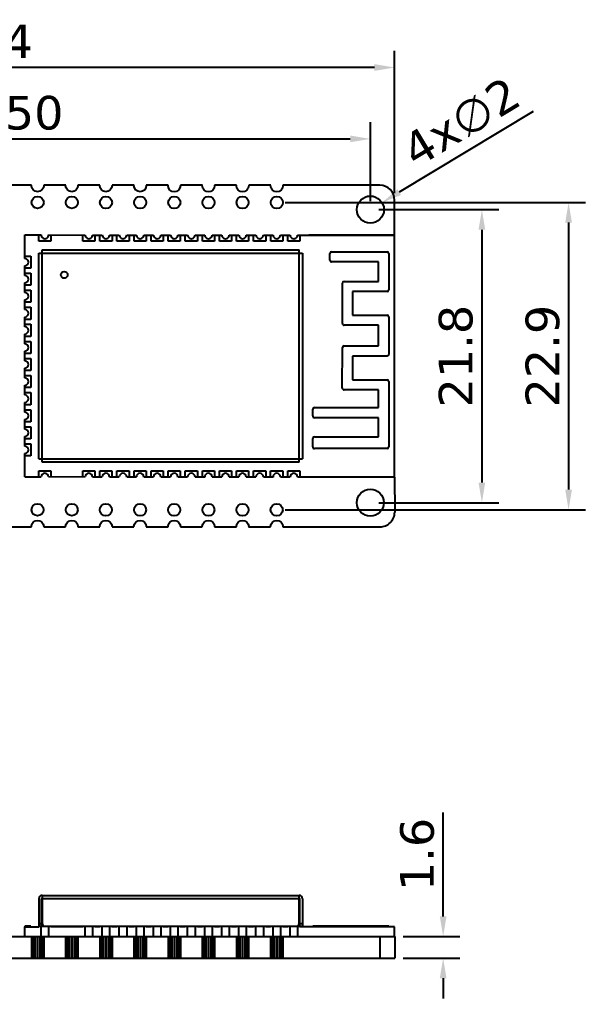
# Model space of a CAD drawing. Header units: millimetres. Extents: x 453.6 to 545.9, y 214.7 to 294.3.
# Drawn here: x 503.9 to 545.9, y 221.5 to 294.3 of the extents above; entities that cross this region are included whole.
import ezdxf

# ---------------------------------------------------------------- set-up
doc = ezdxf.new("R2010")
doc.units = ezdxf.units.MM
doc.header["$LTSCALE"] = 30.734
doc.header["$PDMODE"] = 3
doc.header["$PDSIZE"] = 0.3125
doc.layers.get('0').update_dxf_attribs({"linetype": 'CONTINUOUS'})
doc.layers.get('Defpoints').update_dxf_attribs({"linetype": 'CONTINUOUS'})
doc.layers.add('dim', color=6, linetype='CONTINUOUS', lineweight=9)
doc.styles.add('Verdana', font='verdana.ttf', dxfattribs={"height": 2.5})
doc.dimstyles.new('aaaaaaaa 3.0', dxfattribs={"dimtxt": 2.5, "dimasz": 1.5, "dimexe": 1.25, "dimexo": 0.625, "dimtad": 1, "dimdec": 1, "dimzin": 9, "dimdsep": 46, "dimtxsty": 'Verdana', "dimcen": 0, "dimazin": 0, "dimtfac": 1, "dimtofl": 0, "dimtmove": 0, "dimatfit": 3, "dimfxl": 1, "dimlwd": 25, "dimlwe": 25, "dimarcsym": 0})

# ---------------------------------------------------------------- blocks, each defined once
blk = doc.blocks.new('*D39')
at = {"layer": 'Defpoints', "color": 0}
for p in [(531.75, 226.091), (535.353, 226.091), (531.75, 224.491)]:
    blk.add_point(p, dxfattribs=at)
at = {"layer": 'dim', "color": 0, "lineweight": 25}
for p, q in [((535.353, 227.591), (535.353, 235.311)), ((532.375, 226.091), (536.603, 226.091)), ((532.375, 224.491), (536.603, 224.491)), ((535.353, 222.991), (535.353, 221.491))]:
    blk.add_line(p, q, dxfattribs=at)
at = {"layer": 'dim', "color": 0}
for points in [[(535.103, 227.591), (535.603, 227.591), (535.353, 226.091)], [(535.603, 222.991), (535.103, 222.991), (535.353, 224.491)]]:
    blk.add_solid(points, dxfattribs=at)
at = {"layer": 'dim', "color": 0, "insert": (533.429, 232.201), "char_height": 2.5, "attachment_point": 5, "rotation": 90, "style": 'Verdana'}
blk.add_mtext('1.6', dxfattribs=at)
blk = doc.blocks.new('*D42')
at = {"layer": 'Defpoints', "color": 0}
for p in [(530.806, 280.686), (529.079, 279.644)]:
    blk.add_point(p, dxfattribs=at)
at = {"layer": 'dim', "color": 0, "lineweight": 25}
blk.add_line((542.051, 287.469), (532.091, 281.461), dxfattribs=at)
at = {"layer": 'dim', "color": 0}
blk.add_solid([(531.962, 281.675), (532.22, 281.247), (530.806, 280.686)], dxfattribs=at)
at = {"layer": 'dim', "color": 0, "insert": (536.68, 286.682), "char_height": 2.5, "attachment_point": 5, "rotation": 31.1003, "style": 'Verdana'}
blk.add_mtext('4x∅2', dxfattribs=at)
blk = doc.blocks.new('*D43')
at = {"layer": 'Defpoints', "color": 0}
for p in [(470.333, 290.736), (470.333, 280.776), (531.743, 280.765)]:
    blk.add_point(p, dxfattribs=at)
at = {"layer": 'dim', "color": 0, "lineweight": 25}
for p, q in [((470.333, 281.401), (470.333, 291.986)), ((531.743, 281.39), (531.743, 291.986)), ((530.243, 290.736), (471.833, 290.736))]:
    blk.add_line(p, q, dxfattribs=at)
at = {"layer": 'dim', "color": 0}
for points in [[(471.833, 290.986), (471.833, 290.486), (470.333, 290.736)], [(530.243, 290.486), (530.243, 290.986), (531.743, 290.736)]]:
    blk.add_solid(points, dxfattribs=at)
at = {"layer": 'dim', "color": 0, "insert": (501.038, 292.66), "char_height": 2.5, "attachment_point": 5, "style": 'Verdana'}
blk.add_mtext('61.4', dxfattribs=at)
blk = doc.blocks.new('*D44')
at = {"layer": 'Defpoints', "color": 0}
for p in [(529.943, 285.426), (479.943, 280.174), (529.943, 280.165)]:
    blk.add_point(p, dxfattribs=at)
at = {"layer": 'dim', "color": 0, "lineweight": 25}
for p, q in [((479.943, 280.799), (479.943, 286.676)), ((529.943, 280.79), (529.943, 286.676)), ((481.443, 285.426), (528.443, 285.426))]:
    blk.add_line(p, q, dxfattribs=at)
at = {"layer": 'dim', "color": 0}
for points in [[(481.443, 285.676), (481.443, 285.176), (479.943, 285.426)], [(528.443, 285.176), (528.443, 285.676), (529.943, 285.426)]]:
    blk.add_solid(points, dxfattribs=at)
at = {"layer": 'dim', "color": 0, "insert": (504.943, 287.352), "char_height": 2.5, "attachment_point": 5, "style": 'Verdana'}
blk.add_mtext('50', dxfattribs=at)
blk = doc.blocks.new('*D47')
at = {"layer": 'Defpoints', "color": 0}
for p in [(529.943, 280.165), (529.939, 258.365), (538.234, 258.365)]:
    blk.add_point(p, dxfattribs=at)
at = {"layer": 'dim', "color": 0, "lineweight": 25}
for p, q in [((530.568, 280.165), (539.484, 280.165)), ((538.234, 278.665), (538.234, 259.865)), ((530.564, 258.365), (539.484, 258.365))]:
    blk.add_line(p, q, dxfattribs=at)
at = {"layer": 'dim', "color": 0}
for points in [[(538.484, 278.665), (537.984, 278.665), (538.234, 280.165)], [(537.984, 259.865), (538.484, 259.865), (538.234, 258.365)]]:
    blk.add_solid(points, dxfattribs=at)
at = {"layer": 'dim', "color": 0, "insert": (536.302, 269.265), "char_height": 2.5, "attachment_point": 5, "rotation": 90, "style": 'Verdana'}
blk.add_mtext('21.8', dxfattribs=at)
blk = doc.blocks.new('*D48')
at = {"layer": 'Defpoints', "color": 0}
for p in [(522.983, 280.697), (522.979, 257.837), (544.681, 257.837)]:
    blk.add_point(p, dxfattribs=at)
at = {"layer": 'dim', "color": 0, "lineweight": 25}
for p, q in [((523.608, 280.697), (545.931, 280.697)), ((544.681, 279.197), (544.681, 259.337)), ((523.604, 257.837), (545.931, 257.837))]:
    blk.add_line(p, q, dxfattribs=at)
at = {"layer": 'dim', "color": 0}
for points in [[(544.931, 279.197), (544.431, 279.197), (544.681, 280.697)], [(544.431, 259.337), (544.931, 259.337), (544.681, 257.837)]]:
    blk.add_solid(points, dxfattribs=at)
at = {"layer": 'dim', "color": 0, "insert": (542.756, 269.267), "char_height": 2.5, "attachment_point": 5, "rotation": 90, "style": 'Verdana'}
blk.add_mtext('22.9', dxfattribs=at)

msp = doc.modelspace()

# ---------------------------------------------------------------- linework, layer by layer
at = {"linetype": 'Continuous'}
for p, q in [((504.749, 281.976), (503.117, 281.976)), ((504.744, 281.95), (504.749, 281.976)), ((504.779, 281.775), (504.744, 281.95)), ((504.878, 281.626), (504.779, 281.775)), ((505.627, 281.774), (505.527, 281.626)), ((505.662, 281.95), (505.627, 281.774)), ((505.657, 281.976), (505.662, 281.95)), ((507.289, 281.976), (505.657, 281.976)), ((507.284, 281.95), (507.289, 281.976)), ((507.319, 281.774), (507.284, 281.95)), ((507.418, 281.625), (507.319, 281.774)), ((508.167, 281.774), (508.067, 281.625)), ((508.202, 281.949), (508.167, 281.774)), ((508.197, 281.976), (508.202, 281.949)), ((509.829, 281.976), (508.197, 281.976)), ((509.824, 281.949), (509.829, 281.976)), ((509.859, 281.774), (509.824, 281.949)), ((510.742, 281.949), (510.707, 281.773)), ((512.369, 281.976), (510.736, 281.976)), ((510.736, 281.976), (510.742, 281.949)), ((512.364, 281.949), (512.369, 281.976)), ((512.399, 281.773), (512.364, 281.949)), ((513.282, 281.949), (513.247, 281.773)), ((514.91, 281.976), (513.276, 281.976)), ((513.276, 281.976), (513.282, 281.949)), ((514.904, 281.948), (514.91, 281.976)), ((514.939, 281.773), (514.904, 281.948)), ((515.822, 281.948), (515.787, 281.773)), ((517.45, 281.976), (515.816, 281.976)), ((515.816, 281.976), (515.822, 281.948)), ((517.444, 281.948), (517.45, 281.976)), ((517.479, 281.772), (517.444, 281.948)), ((518.362, 281.948), (518.327, 281.772)), ((519.99, 281.976), (518.356, 281.976)), ((518.356, 281.976), (518.362, 281.948)), ((519.984, 281.947), (519.99, 281.976)), ((520.019, 281.772), (519.984, 281.947)), ((520.902, 281.947), (520.867, 281.772)), ((522.53, 281.976), (520.896, 281.976)), ((520.896, 281.976), (520.902, 281.947)), ((522.524, 281.947), (522.53, 281.976)), ((522.559, 281.771), (522.524, 281.947)), ((523.442, 281.947), (523.407, 281.771)), ((530.643, 281.976), (523.436, 281.976)), ((523.436, 281.976), (523.442, 281.947)), ((505.027, 281.526), (504.878, 281.626)), ((505.203, 281.491), (505.027, 281.526)), ((505.378, 281.526), (505.203, 281.491)), ((505.527, 281.626), (505.378, 281.526)), ((507.567, 281.526), (507.418, 281.625)), ((507.743, 281.491), (507.567, 281.526)), ((507.918, 281.526), (507.743, 281.491)), ((508.067, 281.625), (507.918, 281.526)), ((509.958, 281.625), (509.859, 281.774)), ((510.107, 281.525), (509.958, 281.625)), ((510.283, 281.49), (510.107, 281.525)), ((510.458, 281.525), (510.283, 281.49)), ((510.607, 281.625), (510.458, 281.525)), ((510.707, 281.773), (510.607, 281.625)), ((512.498, 281.624), (512.399, 281.773)), ((512.647, 281.525), (512.498, 281.624)), ((512.823, 281.49), (512.647, 281.525)), ((512.998, 281.525), (512.823, 281.49)), ((513.147, 281.624), (512.998, 281.525)), ((513.247, 281.773), (513.147, 281.624)), ((515.038, 281.624), (514.939, 281.773)), ((515.187, 281.524), (515.038, 281.624)), ((515.363, 281.489), (515.187, 281.524)), ((515.538, 281.524), (515.363, 281.489)), ((515.687, 281.624), (515.538, 281.524)), ((515.787, 281.773), (515.687, 281.624)), ((517.578, 281.623), (517.479, 281.772)), ((517.727, 281.524), (517.578, 281.623)), ((517.903, 281.489), (517.727, 281.524)), ((518.078, 281.524), (517.903, 281.489)), ((518.227, 281.623), (518.078, 281.524)), ((518.327, 281.772), (518.227, 281.623)), ((520.118, 281.623), (520.019, 281.772)), ((520.267, 281.523), (520.118, 281.623)), ((520.443, 281.489), (520.267, 281.523)), ((520.618, 281.523), (520.443, 281.489)), ((520.767, 281.623), (520.618, 281.523)), ((520.867, 281.772), (520.767, 281.623)), ((522.658, 281.623), (522.559, 281.771)), ((522.807, 281.523), (522.658, 281.623)), ((522.983, 281.488), (522.807, 281.523)), ((523.158, 281.523), (522.983, 281.488)), ((523.307, 281.622), (523.158, 281.523)), ((523.407, 281.771), (523.307, 281.622)), ((531.742, 278.282), (531.743, 280.876)), ((504.242, 276.537), (504.242, 278.277)), ((504.242, 278.277), (505.467, 278.277)), ((505.292, 277.827), (505.292, 278.277)), ((506.017, 278.277), (508.737, 278.276)), ((506.192, 278.277), (506.192, 277.827)), ((508.562, 277.826), (508.562, 278.276)), ((509.287, 278.276), (510.007, 278.276)), ((509.462, 278.276), (509.462, 277.826)), ((509.832, 277.826), (509.832, 278.276)), ((510.557, 278.276), (511.277, 278.276)), ((510.732, 278.276), (510.732, 277.826)), ((511.102, 277.826), (511.102, 278.276)), ((511.827, 278.276), (512.547, 278.276)), ((512.002, 278.276), (512.002, 277.826)), ((512.372, 277.826), (512.372, 278.276)), ((513.097, 278.276), (513.817, 278.276)), ((513.272, 278.276), (513.272, 277.826)), ((513.642, 277.826), (513.642, 278.276)), ((514.367, 278.275), (515.087, 278.275)), ((514.542, 278.275), (514.542, 277.825)), ((514.912, 277.825), (514.912, 278.275)), ((515.637, 278.275), (516.357, 278.275)), ((515.812, 278.275), (515.812, 277.825)), ((516.182, 277.825), (516.182, 278.275)), ((516.907, 278.275), (517.627, 278.275)), ((517.082, 278.275), (517.082, 277.825)), ((517.452, 277.825), (517.452, 278.275)), ((518.177, 278.275), (518.897, 278.275)), ((518.352, 278.275), (518.352, 277.825)), ((518.722, 277.825), (518.722, 278.275)), ((519.447, 278.275), (520.167, 278.274)), ((519.622, 278.274), (519.622, 277.824)), ((519.992, 277.824), (519.992, 278.274)), ((520.717, 278.274), (521.437, 278.274)), ((520.892, 278.274), (520.892, 277.824)), ((521.262, 277.824), (521.262, 278.274)), ((521.987, 278.274), (522.707, 278.274)), ((522.162, 278.274), (522.162, 277.824)), ((522.532, 277.824), (522.532, 278.274)), ((523.257, 278.274), (523.977, 278.274)), ((523.432, 278.274), (523.432, 277.824)), ((523.802, 277.824), (523.802, 278.274)), ((524.527, 278.274), (531.742, 278.272)), ((524.702, 278.274), (524.702, 277.824)), ((525.36, 278.283), (531.742, 278.282)), ((525.36, 278.273), (525.36, 278.283)), ((531.739, 260.272), (531.742, 278.272)), ((506.192, 277.827), (505.292, 277.827)), ((509.462, 277.826), (508.562, 277.826)), ((510.732, 277.826), (509.832, 277.826)), ((512.002, 277.826), (511.102, 277.826)), ((513.272, 277.826), (512.372, 277.826)), ((514.542, 277.825), (513.642, 277.826)), ((515.812, 277.825), (514.912, 277.825)), ((517.082, 277.825), (516.182, 277.825)), ((518.352, 277.825), (517.452, 277.825)), ((519.622, 277.824), (518.722, 277.825)), ((520.892, 277.824), (519.992, 277.824)), ((522.162, 277.824), (521.262, 277.824)), ((523.432, 277.824), (522.532, 277.824)), ((524.702, 277.824), (523.802, 277.824)), ((504.242, 276.712), (504.692, 276.712)), ((504.692, 276.712), (504.692, 275.812)), ((505.289, 261.627), (505.292, 276.927)), ((505.292, 276.927), (524.892, 276.924)), ((505.539, 261.377), (505.542, 277.177)), ((505.542, 277.177), (524.642, 277.174)), ((524.639, 261.374), (524.642, 277.174)), ((524.892, 276.924), (524.889, 261.624)), ((526.934, 276.399), (526.934, 276.899)), ((527.061, 277.026), (531.186, 277.026)), ((531.313, 276.899), (531.312, 274.199)), ((504.242, 275.267), (504.242, 275.987)), ((530.559, 276.272), (527.061, 276.272)), ((530.558, 274.826), (530.559, 276.272)), ((504.692, 275.812), (504.242, 275.812)), ((504.242, 275.442), (504.692, 275.442)), ((504.692, 275.442), (504.692, 274.542)), ((504.242, 273.997), (504.242, 274.717)), ((504.692, 274.542), (504.242, 274.542)), ((527.858, 271.699), (527.858, 274.699)), ((527.985, 274.826), (530.558, 274.826)), ((504.242, 274.172), (504.692, 274.172)), ((504.692, 274.172), (504.692, 273.272)), ((531.185, 274.072), (528.612, 274.072)), ((528.612, 274.072), (528.612, 272.326)), ((504.241, 272.727), (504.242, 273.447)), ((504.692, 273.272), (504.242, 273.272)), ((504.241, 272.902), (504.691, 272.902)), ((504.691, 272.902), (504.691, 272.002)), ((528.612, 272.326), (531.185, 272.326)), ((504.241, 271.457), (504.241, 272.177)), ((504.691, 272.002), (504.241, 272.002)), ((504.241, 271.632), (504.691, 271.632)), ((504.691, 271.632), (504.691, 270.732)), ((531.312, 272.199), (531.312, 269.399)), ((504.241, 270.187), (504.241, 270.907)), ((530.558, 271.572), (527.985, 271.572)), ((530.558, 270.026), (530.558, 271.572)), ((504.691, 270.732), (504.241, 270.732)), ((504.241, 270.362), (504.691, 270.362)), ((504.691, 270.362), (504.691, 269.462)), ((504.241, 268.917), (504.241, 269.637)), ((504.691, 269.462), (504.241, 269.462)), ((527.857, 266.888), (527.858, 269.899)), ((527.985, 270.026), (530.558, 270.026)), ((504.241, 269.092), (504.691, 269.092)), ((504.691, 269.092), (504.691, 268.192)), ((528.612, 269.272), (528.611, 267.515)), ((531.185, 269.272), (528.612, 269.272)), ((504.241, 267.647), (504.241, 268.367)), ((504.691, 268.192), (504.241, 268.192)), ((504.241, 267.822), (504.691, 267.822)), ((504.691, 267.822), (504.69, 266.922)), ((528.611, 267.515), (531.184, 267.515)), ((531.311, 267.388), (531.31, 262.514)), ((504.24, 266.377), (504.24, 267.097)), ((504.69, 266.922), (504.24, 266.922)), ((504.24, 266.552), (504.69, 266.552)), ((504.69, 266.552), (504.69, 265.652)), ((530.557, 266.761), (527.984, 266.761)), ((530.557, 265.441), (530.557, 266.761)), ((504.24, 265.107), (504.24, 265.827)), ((504.69, 265.652), (504.24, 265.652)), ((504.24, 265.282), (504.69, 265.282)), ((504.69, 265.282), (504.69, 264.382)), ((525.657, 264.815), (525.657, 265.315)), ((525.784, 265.442), (530.557, 265.441)), ((504.24, 263.837), (504.24, 264.557)), ((504.69, 264.382), (504.24, 264.382)), ((530.557, 264.687), (525.784, 264.688)), ((530.556, 263.268), (530.557, 264.687)), ((504.24, 264.012), (504.69, 264.012)), ((504.69, 264.012), (504.69, 263.112)), ((504.24, 262.567), (504.24, 263.287)), ((504.69, 263.112), (504.24, 263.112)), ((525.656, 262.515), (525.656, 263.142)), ((525.783, 263.269), (530.556, 263.268)), ((504.24, 262.742), (504.69, 262.742)), ((504.69, 262.742), (504.69, 261.842)), ((531.183, 262.387), (525.783, 262.388)), ((504.239, 260.277), (504.24, 262.017)), ((504.69, 261.842), (504.24, 261.842)), ((505.289, 261.627), (524.889, 261.624)), ((505.289, 260.727), (506.189, 260.727)), ((505.289, 260.277), (505.289, 260.727)), ((524.639, 261.374), (505.539, 261.377)), ((506.189, 260.727), (506.189, 260.277)), ((508.559, 260.726), (509.459, 260.726)), ((508.559, 260.276), (508.559, 260.726)), ((509.459, 260.726), (509.459, 260.276)), ((509.829, 260.726), (510.729, 260.726)), ((509.829, 260.276), (509.829, 260.726)), ((510.729, 260.726), (510.729, 260.276)), ((511.099, 260.726), (511.999, 260.726)), ((511.099, 260.276), (511.099, 260.726)), ((511.999, 260.726), (511.999, 260.276)), ((512.369, 260.726), (513.269, 260.726)), ((512.369, 260.276), (512.369, 260.726)), ((513.269, 260.726), (513.269, 260.276)), ((513.639, 260.726), (514.539, 260.725)), ((513.639, 260.276), (513.639, 260.726)), ((514.539, 260.725), (514.539, 260.275)), ((514.909, 260.725), (515.809, 260.725)), ((514.909, 260.275), (514.909, 260.725)), ((515.809, 260.725), (515.809, 260.275)), ((516.179, 260.725), (517.079, 260.725)), ((516.179, 260.275), (516.179, 260.725)), ((517.079, 260.725), (517.079, 260.275)), ((517.449, 260.725), (518.349, 260.725)), ((517.449, 260.275), (517.449, 260.725)), ((518.349, 260.725), (518.349, 260.275)), ((518.719, 260.725), (519.619, 260.724)), ((518.719, 260.275), (518.719, 260.725)), ((519.619, 260.724), (519.619, 260.274)), ((519.989, 260.724), (520.889, 260.724)), ((519.989, 260.274), (519.989, 260.724)), ((520.889, 260.724), (520.889, 260.274)), ((521.259, 260.724), (522.159, 260.724)), ((521.259, 260.274), (521.259, 260.724)), ((522.159, 260.724), (522.159, 260.274)), ((522.529, 260.724), (523.429, 260.724)), ((522.529, 260.274), (522.529, 260.724)), ((523.429, 260.724), (523.429, 260.274)), ((523.799, 260.724), (524.699, 260.724)), ((523.799, 260.274), (523.799, 260.724)), ((524.699, 260.724), (524.699, 260.274)), ((504.239, 260.277), (505.464, 260.277)), ((508.734, 260.276), (506.014, 260.277)), ((510.004, 260.276), (509.284, 260.276)), ((511.274, 260.276), (510.554, 260.276)), ((512.544, 260.276), (511.824, 260.276)), ((513.814, 260.276), (513.094, 260.276)), ((515.084, 260.275), (514.364, 260.275)), ((516.354, 260.275), (515.634, 260.275)), ((517.624, 260.275), (516.904, 260.275)), ((518.894, 260.275), (518.174, 260.275)), ((520.164, 260.274), (519.444, 260.275)), ((521.434, 260.274), (520.714, 260.274)), ((522.704, 260.274), (521.984, 260.274)), ((523.974, 260.274), (523.254, 260.274)), ((531.739, 260.272), (524.524, 260.274)), ((531.739, 260.272), (531.75, 257.67)), ((505.023, 257.014), (505.199, 257.049)), ((505.199, 257.049), (505.374, 257.014)), ((507.563, 257.013), (507.739, 257.048)), ((507.739, 257.048), (507.914, 257.013)), ((510.103, 257.013), (510.279, 257.048)), ((510.279, 257.048), (510.454, 257.013)), ((512.643, 257.013), (512.819, 257.047)), ((512.819, 257.047), (512.994, 257.013)), ((515.183, 257.012), (515.359, 257.047)), ((515.359, 257.047), (515.534, 257.012)), ((517.723, 257.012), (517.899, 257.047)), ((517.899, 257.047), (518.074, 257.012)), ((520.263, 257.011), (520.439, 257.046)), ((520.439, 257.046), (520.614, 257.011)), ((522.803, 257.011), (522.979, 257.046)), ((522.979, 257.046), (523.154, 257.011)), ((503.112, 256.565), (504.745, 256.565)), ((504.74, 256.59), (504.775, 256.766)), ((504.745, 256.565), (504.74, 256.59)), ((504.775, 256.766), (504.874, 256.915)), ((504.874, 256.915), (505.023, 257.014)), ((505.374, 257.014), (505.523, 256.914)), ((505.523, 256.914), (505.622, 256.766)), ((505.622, 256.766), (505.657, 256.59)), ((505.657, 256.59), (505.652, 256.565)), ((505.652, 256.565), (507.285, 256.565)), ((507.28, 256.59), (507.315, 256.765)), ((507.285, 256.565), (507.28, 256.59)), ((507.315, 256.765), (507.414, 256.914)), ((507.414, 256.914), (507.563, 257.013)), ((507.914, 257.013), (508.063, 256.914)), ((508.063, 256.914), (508.162, 256.765)), ((508.162, 256.765), (508.197, 256.589)), ((508.197, 256.589), (508.192, 256.565)), ((508.192, 256.565), (509.824, 256.565)), ((509.82, 256.589), (509.855, 256.765)), ((509.824, 256.565), (509.82, 256.589)), ((509.855, 256.765), (509.954, 256.914)), ((509.954, 256.914), (510.103, 257.013)), ((510.454, 257.013), (510.603, 256.913)), ((510.603, 256.913), (510.702, 256.765)), ((510.702, 256.765), (510.737, 256.589)), ((510.737, 256.589), (510.733, 256.565)), ((510.733, 256.565), (512.364, 256.565)), ((512.36, 256.589), (512.395, 256.764)), ((512.364, 256.565), (512.36, 256.589)), ((512.395, 256.764), (512.494, 256.913)), ((512.494, 256.913), (512.643, 257.013)), ((512.994, 257.013), (513.143, 256.913)), ((513.143, 256.913), (513.242, 256.764)), ((513.242, 256.764), (513.277, 256.589)), ((513.277, 256.589), (513.273, 256.565)), ((513.273, 256.565), (514.904, 256.565)), ((514.9, 256.588), (514.935, 256.764)), ((514.904, 256.565), (514.9, 256.588)), ((514.935, 256.764), (515.034, 256.913)), ((515.034, 256.913), (515.183, 257.012)), ((515.534, 257.012), (515.683, 256.913)), ((515.683, 256.913), (515.782, 256.764)), ((515.782, 256.764), (515.817, 256.588)), ((515.817, 256.588), (515.813, 256.565)), ((515.813, 256.565), (517.444, 256.565)), ((517.44, 256.588), (517.475, 256.763)), ((517.444, 256.565), (517.44, 256.588)), ((517.475, 256.763), (517.574, 256.912)), ((517.574, 256.912), (517.723, 257.012)), ((518.074, 257.012), (518.223, 256.912)), ((518.223, 256.912), (518.322, 256.763)), ((518.322, 256.763), (518.357, 256.588)), ((518.357, 256.588), (518.353, 256.565)), ((518.353, 256.565), (519.984, 256.565)), ((519.98, 256.587), (520.015, 256.763)), ((519.984, 256.565), (519.98, 256.587)), ((520.015, 256.763), (520.114, 256.912)), ((520.114, 256.912), (520.263, 257.011)), ((520.614, 257.011), (520.763, 256.912)), ((520.763, 256.912), (520.862, 256.763)), ((520.862, 256.763), (520.897, 256.587)), ((520.897, 256.587), (520.893, 256.565)), ((520.893, 256.565), (522.524, 256.565)), ((522.52, 256.587), (522.555, 256.763)), ((522.524, 256.565), (522.52, 256.587)), ((522.555, 256.763), (522.654, 256.911)), ((522.654, 256.911), (522.803, 257.011)), ((523.154, 257.011), (523.303, 256.911)), ((523.303, 256.911), (523.402, 256.762)), ((523.402, 256.762), (523.437, 256.587)), ((523.437, 256.587), (523.433, 256.565)), ((523.433, 256.565), (530.65, 256.565)), ((505.289, 228.906), (505.29, 226.856)), ((505.49, 226.856), (505.489, 228.906)), ((505.539, 229.156), (524.639, 229.156)), ((505.539, 229.156), (505.539, 227.056)), ((524.639, 228.906), (505.539, 228.906)), ((524.639, 227.056), (524.639, 229.156)), ((524.69, 226.856), (524.689, 228.906)), ((524.889, 228.906), (524.89, 226.856)), ((504.239, 226.821), (505.289, 226.821)), ((504.239, 226.091), (504.239, 226.821)), ((504.69, 226.856), (504.24, 226.856)), ((504.24, 226.856), (504.24, 226.821)), ((504.69, 226.856), (504.69, 226.821)), ((505.289, 227.056), (505.489, 227.056)), ((505.289, 226.856), (524.89, 226.856)), ((505.289, 226.821), (505.289, 226.856)), ((505.464, 226.091), (505.464, 226.856)), ((506.014, 226.856), (506.014, 226.091)), ((506.189, 226.856), (506.189, 226.821)), ((508.559, 226.821), (506.189, 226.821)), ((508.272, 226.821), (508.272, 226.856)), ((508.559, 226.821), (508.559, 226.856)), ((508.734, 226.091), (508.734, 226.856)), ((509.284, 226.856), (509.284, 226.091)), ((509.459, 226.856), (509.459, 226.821)), ((509.829, 226.821), (509.459, 226.821)), ((509.542, 226.856), (509.542, 226.821)), ((509.829, 226.821), (509.829, 226.856)), ((510.004, 226.091), (510.004, 226.856)), ((510.554, 226.856), (510.554, 226.091)), ((510.729, 226.856), (510.729, 226.821)), ((511.099, 226.821), (510.729, 226.821)), ((510.812, 226.856), (510.812, 226.821)), ((511.099, 226.821), (511.099, 226.856)), ((511.274, 226.091), (511.274, 226.856)), ((511.824, 226.856), (511.824, 226.091)), ((511.999, 226.856), (511.999, 226.821)), ((512.369, 226.821), (511.999, 226.821)), ((512.082, 226.856), (512.082, 226.821)), ((512.369, 226.821), (512.369, 226.856)), ((512.544, 226.091), (512.544, 226.856)), ((513.094, 226.856), (513.094, 226.091)), ((513.269, 226.856), (513.269, 226.821)), ((513.639, 226.821), (513.269, 226.821)), ((513.639, 226.821), (513.639, 226.856)), ((513.814, 226.091), (513.814, 226.856)), ((514.364, 226.856), (514.364, 226.091)), ((514.539, 226.856), (514.539, 226.821)), ((514.909, 226.821), (514.539, 226.821)), ((514.909, 226.821), (514.909, 226.856)), ((515.084, 226.091), (515.084, 226.856)), ((515.634, 226.856), (515.634, 226.091)), ((515.809, 226.856), (515.809, 226.821)), ((516.179, 226.821), (515.809, 226.821)), ((515.822, 226.821), (515.822, 226.856)), ((516.047, 226.856), (516.047, 226.821)), ((516.134, 226.821), (516.134, 226.856)), ((516.138, 226.821), (516.138, 226.856)), ((516.179, 226.821), (516.179, 226.856)), ((516.354, 226.091), (516.354, 226.856)), ((516.904, 226.856), (516.904, 226.091)), ((517.079, 226.856), (517.079, 226.821)), ((517.449, 226.821), (517.079, 226.821)), ((517.246, 226.821), (517.246, 226.856)), ((517.449, 226.821), (517.449, 226.856)), ((517.624, 226.091), (517.624, 226.856)), ((518.174, 226.856), (518.174, 226.091)), ((518.349, 226.856), (518.349, 226.821)), ((518.719, 226.821), (518.349, 226.821)), ((518.655, 226.821), (518.655, 226.856)), ((518.719, 226.821), (518.719, 226.856)), ((518.894, 226.091), (518.894, 226.856)), ((519.444, 226.856), (519.444, 226.091)), ((519.619, 226.856), (519.619, 226.821)), ((519.989, 226.821), (519.619, 226.821)), ((519.989, 226.821), (519.989, 226.856)), ((520.164, 226.091), (520.164, 226.856)), ((520.714, 226.856), (520.714, 226.091)), ((520.889, 226.856), (520.889, 226.821)), ((521.259, 226.821), (520.889, 226.821)), ((521.259, 226.821), (521.259, 226.856)), ((521.434, 226.091), (521.434, 226.856)), ((521.984, 226.856), (521.984, 226.091)), ((522.159, 226.856), (522.159, 226.821)), ((522.529, 226.821), (522.159, 226.821)), ((522.529, 226.821), (522.529, 226.856)), ((522.704, 226.091), (522.704, 226.856)), ((523.254, 226.856), (523.254, 226.091)), ((523.429, 226.856), (523.429, 226.821)), ((523.799, 226.821), (523.429, 226.821)), ((523.799, 226.821), (523.799, 226.856)), ((523.974, 226.091), (523.974, 226.856)), ((524.524, 226.856), (524.524, 226.091)), ((524.689, 227.056), (524.889, 227.056)), ((524.699, 226.856), (524.699, 226.821)), ((531.739, 226.821), (524.699, 226.821)), ((531.31, 226.856), (525.656, 226.856)), ((525.656, 226.856), (525.656, 226.821)), ((525.783, 226.821), (525.783, 226.856)), ((531.183, 226.856), (531.183, 226.821)), ((531.31, 226.821), (531.31, 226.856)), ((531.739, 226.091), (531.739, 226.821)), ((531.742, 226.091), (531.742, 226.821)), ((470.339, 226.091), (531.75, 226.091)), ((504.745, 226.091), (504.745, 224.491)), ((504.775, 226.091), (504.775, 224.491)), ((504.874, 226.091), (504.874, 224.491)), ((505.023, 226.091), (505.023, 224.491)), ((505.199, 226.091), (505.199, 224.491)), ((505.374, 226.091), (505.374, 224.491)), ((505.523, 226.091), (505.523, 224.491)), ((505.622, 226.091), (505.622, 224.491)), ((505.652, 226.091), (505.652, 224.491)), ((507.285, 226.091), (507.285, 224.491)), ((507.315, 226.091), (507.315, 224.491)), ((507.414, 226.091), (507.414, 224.491)), ((507.563, 226.091), (507.563, 224.491)), ((507.739, 226.091), (507.739, 224.491)), ((507.914, 226.091), (507.914, 224.491)), ((508.063, 226.091), (508.063, 224.491)), ((508.162, 226.091), (508.162, 224.491)), ((508.192, 226.091), (508.192, 224.491)), ((509.824, 226.091), (509.824, 224.491)), ((509.855, 226.091), (509.855, 224.491)), ((509.954, 226.091), (509.954, 224.491)), ((510.103, 226.091), (510.103, 224.491)), ((510.279, 226.091), (510.279, 224.491)), ((510.454, 226.091), (510.454, 224.491)), ((510.603, 226.091), (510.603, 224.491)), ((510.702, 226.091), (510.702, 224.491)), ((510.733, 226.091), (510.733, 224.491)), ((512.364, 226.091), (512.364, 224.491)), ((512.395, 226.091), (512.395, 224.491)), ((512.494, 226.091), (512.494, 224.491)), ((512.643, 226.091), (512.643, 224.491)), ((512.819, 226.091), (512.819, 224.491)), ((512.994, 226.091), (512.994, 224.491)), ((513.143, 226.091), (513.143, 224.491)), ((513.242, 226.091), (513.242, 224.491)), ((513.273, 226.091), (513.273, 224.491)), ((514.904, 226.091), (514.904, 224.491)), ((514.935, 226.091), (514.935, 224.491)), ((515.034, 226.091), (515.034, 224.491)), ((515.183, 226.091), (515.183, 224.491)), ((515.359, 226.091), (515.359, 224.491)), ((515.534, 226.091), (515.534, 224.491)), ((515.683, 226.091), (515.683, 224.491)), ((515.782, 226.091), (515.782, 224.491)), ((515.813, 226.091), (515.813, 224.491)), ((517.444, 226.091), (517.444, 224.491)), ((517.475, 226.091), (517.475, 224.491)), ((517.574, 226.091), (517.574, 224.491)), ((517.723, 226.091), (517.723, 224.491)), ((517.899, 226.091), (517.899, 224.491)), ((518.074, 226.091), (518.074, 224.491)), ((518.223, 226.091), (518.223, 224.491)), ((518.322, 226.091), (518.322, 224.491)), ((518.353, 226.091), (518.353, 224.491)), ((519.984, 226.091), (519.984, 224.491)), ((520.015, 226.091), (520.015, 224.491)), ((520.114, 226.091), (520.114, 224.491)), ((520.263, 226.091), (520.263, 224.491)), ((520.439, 226.091), (520.439, 224.491)), ((520.614, 226.091), (520.614, 224.491)), ((520.763, 226.091), (520.763, 224.491)), ((520.862, 226.091), (520.862, 224.491)), ((520.893, 226.091), (520.893, 224.491)), ((522.524, 226.091), (522.524, 224.491)), ((522.555, 226.091), (522.555, 224.491)), ((522.654, 226.091), (522.654, 224.491)), ((522.803, 226.091), (522.803, 224.491)), ((522.979, 226.091), (522.979, 224.491)), ((523.154, 226.091), (523.154, 224.491)), ((523.303, 226.091), (523.303, 224.491)), ((523.402, 226.091), (523.402, 224.491)), ((523.433, 226.091), (523.433, 224.491)), ((530.65, 226.091), (530.65, 224.491)), ((531.75, 226.091), (531.75, 224.491)), ((470.339, 224.491), (531.75, 224.491))]:
    msp.add_line(p, q, dxfattribs=at)
for centre, radius in [((505.203, 280.7), 0.45), ((507.743, 280.7), 0.45), ((510.283, 280.699), 0.45), ((512.823, 280.699), 0.45), ((515.363, 280.698), 0.45), ((517.903, 280.698), 0.45), ((520.443, 280.697), 0.45), ((522.983, 280.697), 0.45), ((529.943, 280.165), 1.009), ((507.182, 275.307), 0.25), ((529.939, 258.365), 1.009), ((505.199, 257.84), 0.45), ((507.739, 257.84), 0.45), ((510.279, 257.839), 0.45), ((512.819, 257.839), 0.45), ((515.359, 257.838), 0.45), ((517.899, 257.838), 0.45), ((520.439, 257.837), 0.45), ((522.979, 257.837), 0.45)]:
    msp.add_circle(centre, radius, dxfattribs=at)
for centre, radius, start, end in [((530.643, 280.876), 1.1, 359.98994, 90), ((505.742, 278.277), 0.275, 179.98994, 359.98994), ((509.012, 278.276), 0.275, 179.98994, 359.98994), ((510.282, 278.276), 0.275, 179.98994, 359.98994), ((511.552, 278.276), 0.275, 179.98994, 359.98994), ((512.822, 278.276), 0.275, 179.98994, 359.98994), ((514.092, 278.275), 0.275, 179.98994, 359.98994), ((515.362, 278.275), 0.275, 179.98994, 359.98994), ((516.632, 278.275), 0.275, 179.98994, 359.98994), ((517.902, 278.275), 0.275, 179.98994, 359.98994), ((519.172, 278.275), 0.275, 179.98994, 359.98994), ((520.442, 278.274), 0.275, 179.98994, 359.98994), ((521.712, 278.274), 0.275, 179.98994, 359.98994), ((522.982, 278.274), 0.275, 179.98994, 359.98994), ((524.252, 278.274), 0.275, 179.98994, 359.98994), ((527.061, 276.899), 0.127, 89.98994, 179.98994), ((531.186, 276.899), 0.127, 359.98994, 89.98994), ((504.242, 276.262), 0.275, 269.98994, 89.98994), ((527.061, 276.399), 0.127, 179.98994, 269.98994), ((504.242, 274.992), 0.275, 269.98994, 89.98994), ((527.985, 274.699), 0.127, 89.98994, 179.98994), ((504.242, 273.722), 0.275, 269.98994, 89.98994), ((531.185, 274.199), 0.127, 269.98994, 359.98994), ((504.241, 272.452), 0.275, 269.98994, 89.98994), ((531.185, 272.199), 0.127, 359.98994, 89.98994), ((527.985, 271.699), 0.127, 179.98994, 269.98994), ((504.241, 271.182), 0.275, 269.98994, 89.98994), ((504.241, 269.912), 0.275, 269.98994, 89.98994), ((527.985, 269.899), 0.127, 89.98994, 179.98994), ((531.185, 269.399), 0.127, 269.98994, 359.98994), ((504.241, 268.642), 0.275, 269.98994, 89.98994), ((504.24, 267.372), 0.275, 269.98994, 89.98994), ((531.184, 267.388), 0.127, 359.98994, 89.98994), ((527.984, 266.888), 0.127, 179.98994, 269.98994), ((504.24, 266.102), 0.275, 269.98994, 89.98994), ((504.24, 264.832), 0.275, 269.98994, 89.98994), ((525.784, 265.315), 0.127, 89.98994, 179.98994), ((525.784, 264.815), 0.127, 179.98994, 269.98994), ((504.24, 263.562), 0.275, 269.98994, 89.98994), ((525.783, 263.142), 0.127, 89.98994, 179.98994), ((504.24, 262.292), 0.275, 269.98994, 89.98994), ((525.783, 262.515), 0.127, 179.98994, 269.98994), ((531.183, 262.514), 0.127, 269.98994, 359.98994), ((505.739, 260.277), 0.275, 359.98994, 179.98994), ((509.009, 260.276), 0.275, 359.98994, 179.98994), ((510.279, 260.276), 0.275, 359.98994, 179.98994), ((511.549, 260.276), 0.275, 359.98994, 179.98994), ((512.819, 260.276), 0.275, 359.98994, 179.98994), ((514.089, 260.275), 0.275, 359.98994, 179.98994), ((515.359, 260.275), 0.275, 359.98994, 179.98994), ((516.629, 260.275), 0.275, 359.98994, 179.98994), ((517.899, 260.275), 0.275, 359.98994, 179.98994), ((519.169, 260.275), 0.275, 359.98994, 179.98994), ((520.439, 260.274), 0.275, 359.98994, 179.98994), ((521.709, 260.274), 0.275, 359.98994, 179.98994), ((522.979, 260.274), 0.275, 359.98994, 179.98994), ((524.249, 260.274), 0.275, 359.98994, 179.98994), ((530.65, 257.665), 1.1, 270.00039, 0.22604), ((505.539, 228.906), 0.25, 90, 180), ((505.539, 228.906), 0.05, 90, 180), ((524.639, 228.906), 0.25, 0, 90), ((524.639, 228.906), 0.05, 0, 90), ((505.739, 227.056), 0.2, 180, 270), ((524.439, 227.056), 0.2, 270, 0)]:
    msp.add_arc(centre, radius, start, end, dxfattribs=at)

# ---------------------------------------------------------------- dimensions: what is measured, and where the dimension line sits
at = {"layer": 'dim'}
dim = msp.add_linear_dim(base=(470.333, 290.736), p1=(531.743, 280.765), p2=(470.333, 280.776), dimstyle='aaaaaaaa 3.0', dxfattribs=at)
dim.commit()
dim.dimension.update_dxf_attribs({"geometry": '*D43', "text_midpoint": (501.038, 290.736), "dimtype": 160})
dim = msp.add_diameter_dim_2p(p1=(529.079, 279.644), p2=(530.806, 280.686), text='4x<>', dimstyle='aaaaaaaa 3.0', override={"dimtxsty": 'Verdana'}, dxfattribs=at)
dim.commit()
dim.dimension.update_dxf_attribs({"geometry": '*D42', "text_midpoint": (537.765, 284.884), "dimtype": 163})
dim = msp.add_linear_dim(base=(529.943, 285.426), p1=(479.943, 280.174), p2=(529.943, 280.165), dimstyle='aaaaaaaa 3.0', dxfattribs=at)
dim.commit()
dim.dimension.update_dxf_attribs({"geometry": '*D44', "text_midpoint": (504.943, 287.352)})
for base, p1, p2, picture, middle in [((544.681, 257.837), (522.983, 280.697), (522.979, 257.837), '*D48', (542.756, 269.267)), ((538.234, 258.365), (529.943, 280.165), (529.939, 258.365), '*D47', (536.302, 269.265)), ((535.353, 226.091), (531.75, 224.491), (531.75, 226.091), '*D39', (533.429, 232.201))]:
    dim = msp.add_linear_dim(base=base, p1=p1, p2=p2, angle=90, dimstyle='aaaaaaaa 3.0', dxfattribs=at)
    dim.commit()
    dim.dimension.update_dxf_attribs({"geometry": picture, "text_midpoint": middle})

doc.saveas('drawing.dxf')
